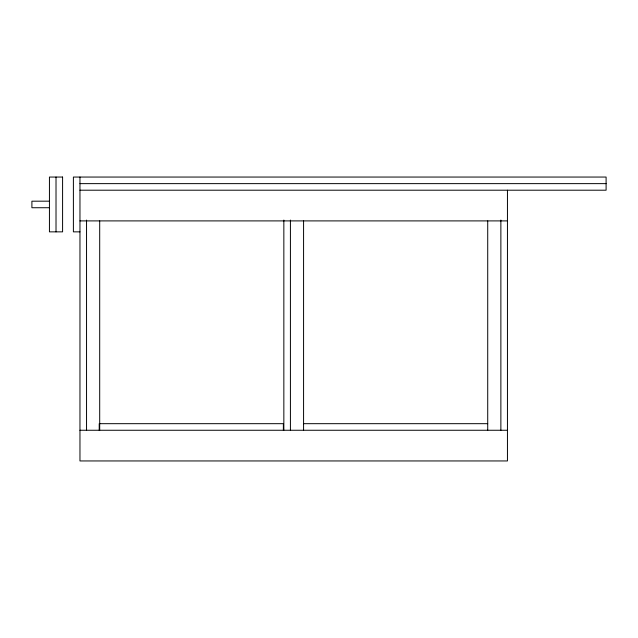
<?xml version="1.0" encoding="UTF-8"?>
<svg xmlns="http://www.w3.org/2000/svg" width="638" height="638" viewBox="0 0 638 638"><rect width="100%" height="100%" fill="white"/><g stroke="black" fill="none" stroke-linecap="round" stroke-linejoin="round"><path stroke-width="0.96" d="M79.965 183.632L606.1 183.632M79.965 190.204L606.1 190.204L606.1 177.053L73.394 177.053L73.394 231.857L79.965 231.857M49.437 201.169L31.9 201.193L31.9 207.741L49.437 207.725M79.965 220.9L507.449 220.9M303.576 423.68L487.719 423.68M79.965 430.259L507.449 430.259M507.449 190.204L507.449 460.947L79.965 460.947L79.965 177.053M500.87 220.07L500.87 430.259M487.719 220.9L487.719 430.259M303.576 220.9L303.576 430.259M290.418 220.07L290.418 430.259M283.846 220.07L283.846 430.092M283.368 430.259L283.368 423.68L99.217 423.68L99.217 430.259M99.695 220.9L99.695 430.259M86.545 220.07L86.545 430.259M56.016 177.053L56.016 231.857M62.588 177.053L49.437 177.053L49.437 231.857L62.588 231.857L62.588 177.053"/></g></svg>
